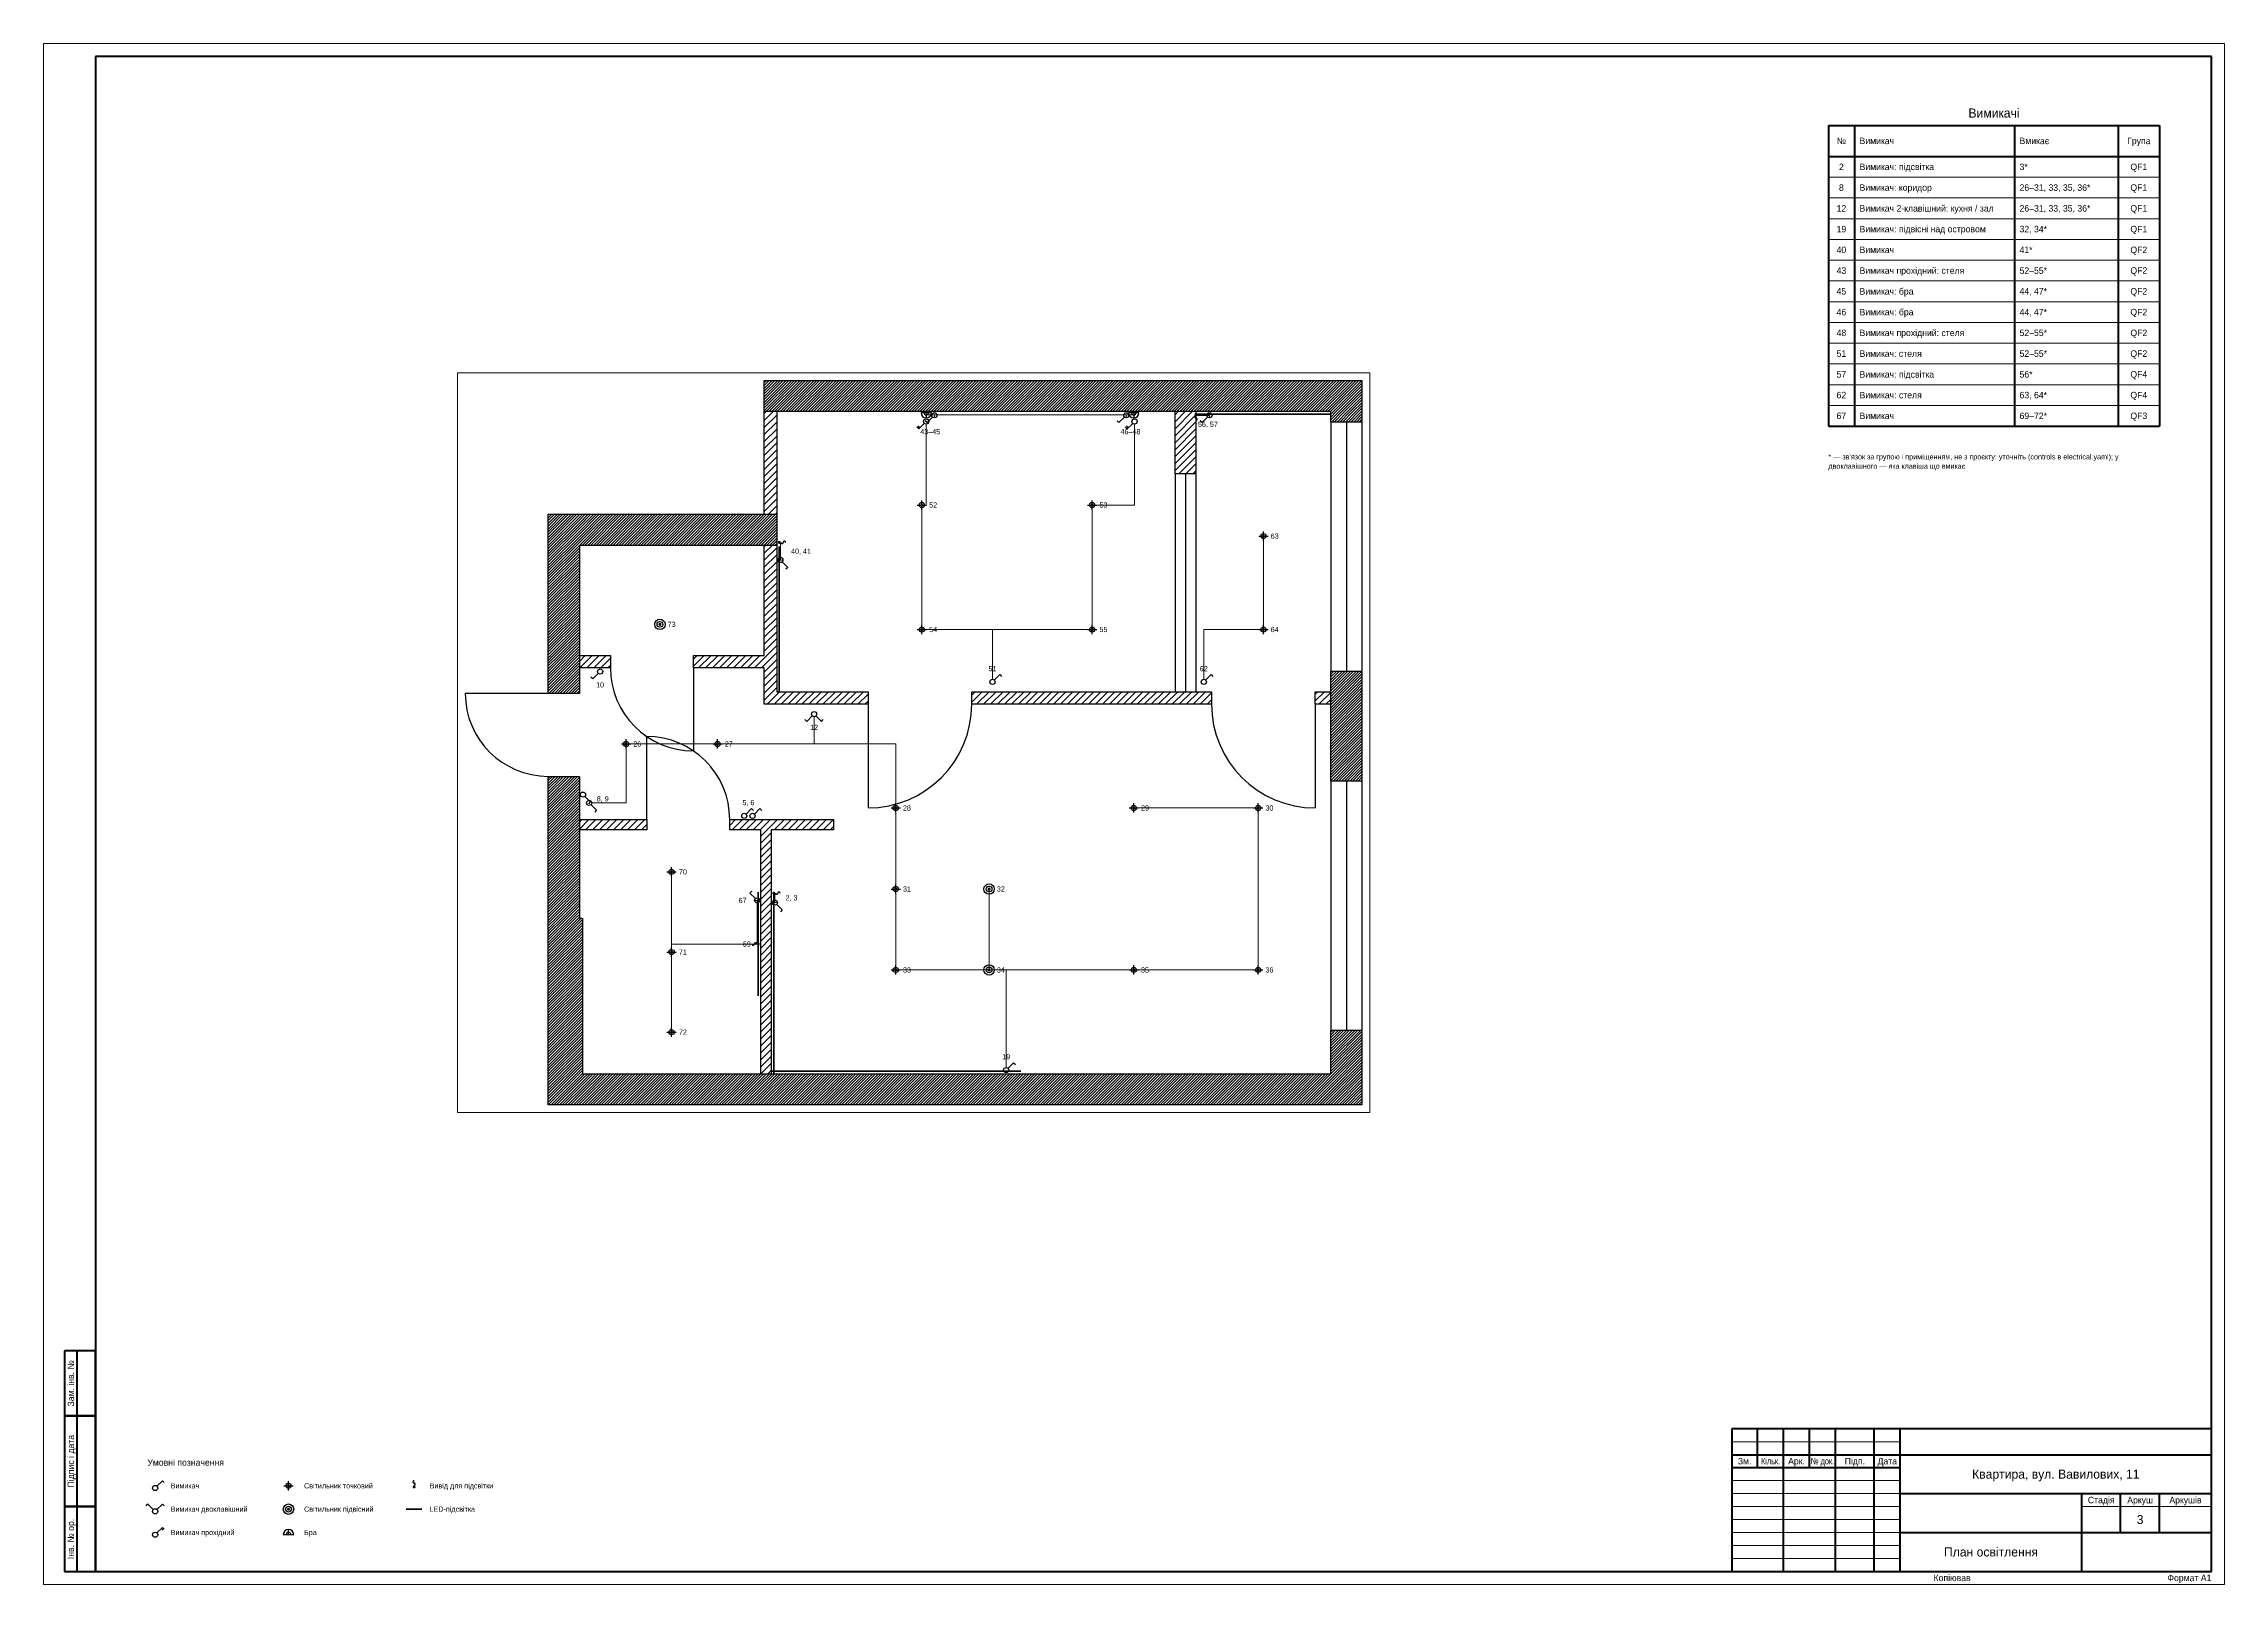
# Paper-space layout '03 Освітлення' of a CAD drawing. Header units: millimetres. Extents: x 0 to 841, y 0 to 594.
# The model-space entities are those that its viewports show. They can reach past a viewport. Long polylines and large blocks are cut down to what shows.
import ezdxf
from ezdxf.enums import TextEntityAlignment as Align

# ---------------------------------------------------------------- set-up
doc = ezdxf.new("R2010")
doc.units = ezdxf.units.MM
doc.linetypes.add('E_CABLE_DASH', pattern=[225, 150, -75])
doc.linetypes.add('E_LED_DASH', pattern=[75, 50, -25])
for name, color, linetype in [('A-DOOR', 3, 'Continuous'), ('A-SHEET', 7, 'Continuous'), ('A-TEXT', 7, 'Continuous'), ('A-WALL', 7, 'Continuous'), ('A-WIND', 4, 'Continuous'), ('E-LED', 221, 'E_LED_DASH'), ('E-LIGHT', 6, 'Continuous'), ('E-LINK', 5, 'E_CABLE_DASH'), ('E-SWITCH', 5, 'Continuous'), ('E-TEXT', 7, 'Continuous'), ('L-TEXT', 7, 'Continuous')]:
    doc.layers.add(name, color=color, linetype=linetype)
doc.layers.add('A-VPORT', color=8, linetype='Continuous', plot=False)
doc.styles.add('PLEX_LIGHT', font='IBMPlexSans-Light.ttf')

# ---------------------------------------------------------------- blocks, each defined once
blk = doc.blocks.new('STAMP_F3')
at = {"lineweight": 50}
for p, q in [((185, 55), (0, 55)), ((0, 55), (0, 0)), ((10, 40), (10, 55)), ((20, 40), (20, 55)), ((30, 40), (30, 55)), ((40, 40), (40, 55)), ((55, 40), (55, 55)), ((65, 0), (65, 55)), ((185, 0), (185, 55)), ((0, 45), (65, 45)), ((65, 45), (185, 45)), ((0, 40), (65, 40)), ((20, 0), (20, 40)), ((40, 0), (40, 40)), ((55, 0), (55, 40)), ((65, 30), (185, 30)), ((135, 0), (135, 30)), ((150, 15), (150, 30)), ((165, 15), (165, 30)), ((65, 15), (185, 15)), ((0, 0), (185, 0))]:
    blk.add_line(p, q, dxfattribs=at)
at = {"lineweight": 18}
for p, q in [((0, 50), (65, 50)), ((0, 35), (65, 35)), ((0, 30), (65, 30)), ((0, 25), (65, 25)), ((0, 20), (65, 20)), ((135, 25), (185, 25)), ((0, 15), (65, 15)), ((0, 10), (65, 10)), ((0, 5), (65, 5))]:
    blk.add_line(p, q, dxfattribs=at)
at = {"style": 'PLEX_LIGHT'}
for s, p in [('Зм.', (5, 42.5)), ('Арк.', (25, 42.5)), ('Підп.', (47.5, 42.5)), ('Дата', (60, 42.5)), ('Стадія', (142.5, 27.5)), ('Аркуш', (157.5, 27.5)), ('Аркушів', (175, 27.5))]:
    blk.add_text(s, height=2.5, dxfattribs=at).set_placement(p, align=Align.MIDDLE_CENTER)
for s, width, p in [('Кільк.', 0.81045, (15, 42.5)), ('№ док.', 0.701948, (35, 42.5))]:
    blk.add_text(s, height=2.5, dxfattribs=dict(at, width=width)).set_placement(p, align=Align.MIDDLE_CENTER)
for tag, height, p in [('CODE', 5, (125, 50)), ('DATE1', 2.5, (60, 37.5)), ('DATE2', 2.5, (60, 32.5)), ('OBJECT_2', 3.5, (125, 31.9)), ('OBJECT', 3.5, (125, 37.5)), ('DATE3', 2.5, (60, 27.5)), ('DATE4', 2.5, (60, 22.5)), ('DATE5', 2.5, (60, 17.5)), ('BUILDING_2', 3.5, (100, 16.9)), ('BUILDING', 3.5, (100, 22.5)), ('STAGE', 3.5, (142.5, 20)), ('SHEET', 3.5, (157.5, 20)), ('SHEETS', 3.5, (175, 20)), ('DATE6', 2.5, (60, 12.5)), ('DATE7', 2.5, (60, 7.5)), ('IMAGE', 3.5, (100, 7.5)), ('ORG', 2.5, (160, 7.5)), ('DATE8', 2.5, (60, 2.5)), ('IMAGE_2', 3.5, (100, 1.9)), ('ORG_2', 2.5, (160, 3.5))]:
    blk.add_attdef(tag, text='', height=height, dxfattribs=at).set_placement(p, align=Align.MIDDLE_CENTER)
for tag, p in [('ROLE1', (1, 37.5)), ('ROLE2', (1, 32.5)), ('NAME1', (21, 37.5)), ('NAME2', (21, 32.5)), ('ROLE3', (1, 27.5)), ('NAME3', (21, 27.5)), ('ROLE4', (1, 22.5)), ('ROLE5', (1, 17.5)), ('NAME4', (21, 22.5)), ('NAME5', (21, 17.5)), ('ROLE6', (1, 12.5)), ('ROLE7', (1, 7.5)), ('NAME6', (21, 12.5)), ('NAME7', (21, 7.5)), ('ROLE8', (1, 2.5)), ('NAME8', (21, 2.5))]:
    blk.add_attdef(tag, text='', height=2.5, dxfattribs=at).set_placement(p, align=Align.MIDDLE_LEFT)
blk = doc.blocks.new('E_SWITCH')
at = {"color": 0}
for p, q in [((0.71, 2.11), (2.83, 4.23)), ((2.83, 4.23), (3.54, 3.52))]:
    blk.add_line(p, q, dxfattribs=at)
blk.add_circle((0, 1.4), 1, dxfattribs=at)
at = {"style": 'PLEX_LIGHT', "flags": 1}
for tag in ['GROUP', 'H', 'ID']:
    blk.add_attdef(tag, (0, 0), '', height=2, dxfattribs=at)
blk = doc.blocks.new('E_SWITCH2')
at = {"color": 0}
for p, q in [((-2.83, 4.23), (-3.54, 3.52)), ((-0.71, 2.11), (-2.83, 4.23)), ((0.71, 2.11), (2.83, 4.23)), ((2.83, 4.23), (3.54, 3.52))]:
    blk.add_line(p, q, dxfattribs=at)
blk.add_circle((0, 1.4), 1, dxfattribs=at)
at = {"style": 'PLEX_LIGHT', "flags": 1}
for tag in ['GROUP', 'H', 'ID']:
    blk.add_attdef(tag, (0, 0), '', height=2, dxfattribs=at)
blk = doc.blocks.new('E_PASS_SWITCH')
at = {"color": 0}
for p, q in [((0.71, 2.11), (2.83, 4.23)), ((2.4, 3.8), (3.11, 3.1)), ((2.83, 4.23), (3.54, 3.52))]:
    blk.add_line(p, q, dxfattribs=at)
blk.add_circle((0, 1.4), 1, dxfattribs=at)
at = {"style": 'PLEX_LIGHT', "flags": 1}
for tag in ['GROUP', 'H', 'ID']:
    blk.add_attdef(tag, (0, 0), '', height=2, dxfattribs=at)
blk = doc.blocks.new('E_DOWNLIGHT')
h = blk.add_hatch(color=0)
h.dxf.hatch_style = 1
edge = h.paths.add_edge_path()
edge.add_arc((0, 0), 0.6, 0, 360)
at = {"color": 0}
for p, q in [((-1.8, 0), (1.8, 0)), ((0, -1.8), (0, 1.8))]:
    blk.add_line(p, q, dxfattribs=at)
blk.add_circle((0, 0), 1, dxfattribs=at)
at = {"style": 'PLEX_LIGHT', "flags": 1}
for tag in ['GROUP', 'H', 'ID']:
    blk.add_attdef(tag, (0, 0), '', height=2, dxfattribs=at)
blk = doc.blocks.new('E_PENDANT')
h = blk.add_hatch(color=0)
h.dxf.hatch_style = 1
edge = h.paths.add_edge_path()
edge.add_arc((0, 0), 0.6, 0, 360)
at = {"color": 0}
for radius in [2, 1.1]:
    blk.add_circle((0, 0), radius, dxfattribs=at)
at = {"style": 'PLEX_LIGHT', "flags": 1}
for tag in ['GROUP', 'H', 'ID']:
    blk.add_attdef(tag, (0, 0), '', height=2, dxfattribs=at)
blk = doc.blocks.new('E_SCONCE')
at = {"color": 0}
for p, q in [((-2, 0.4), (2, 0.4)), ((0, 0.4), (0, 2.4))]:
    blk.add_line(p, q, dxfattribs=at)
for radius in [2, 0.9]:
    blk.add_arc((0, 0.4), radius, 0, 180, dxfattribs=at)
at = {"style": 'PLEX_LIGHT', "flags": 1}
for tag in ['GROUP', 'H', 'ID']:
    blk.add_attdef(tag, (0, 0), '', height=2, dxfattribs=at)
blk = doc.blocks.new('E_LED_OUTPUT')
h = blk.add_hatch(color=0)
h.dxf.hatch_style = 1
edge = h.paths.add_edge_path()
edge.add_arc((0, 1), 0.6, 0, 360)
at = {"color": 0}
for centre, start, end in [((0, 2.95), 90, 270), ((0, 2.05), 270, 90)]:
    blk.add_arc(centre, 0.45, start, end, dxfattribs=at)
at = {"style": 'PLEX_LIGHT', "flags": 1}
for tag in ['GROUP', 'H', 'ID']:
    blk.add_attdef(tag, (0, 0), '', height=2, dxfattribs=at)

msp = doc.modelspace()

# ---------------------------------------------------------------- hatches: boundary and pattern name
at = {"layer": 'A-WALL'}
h = msp.add_hatch(dxfattribs=at)
h.set_pattern_fill('ANSI31', scale=6)
h.paths.add_polyline_path([(5945, 6381), (5745, 6381), (1903, 6381), (1783, 6381), (1783, 6681), (5745, 6681), (5945, 6681)])
h = msp.add_hatch(dxfattribs=at)
h.set_pattern_fill('ANSI31', scale=6)
h.paths.add_polyline_path([(7545, 6681), (7545, 6381), (7245, 6381), (5945, 6381), (5945, 6681), (7245, 6681)])
h = msp.add_hatch(dxfattribs=at)
h.set_pattern_fill('ANSI31', scale=15)
h.paths.add_polyline_path([(1903, 6381), (1903, 5392), (1783, 5392), (1783, 6381)])
h = msp.add_hatch(dxfattribs=at)
h.set_pattern_fill('ANSI31', scale=15)
h.paths.add_polyline_path([(5745, 5781), (5745, 6381), (5945, 6381), (5945, 5781)])
h = msp.add_hatch(dxfattribs=at)
h.set_pattern_fill('ANSI31', scale=6)
h.paths.add_polyline_path([(7245, 6381), (7545, 6381), (7545, 6281), (7245, 6281)])
h = msp.add_hatch(dxfattribs=at)
h.set_pattern_fill('ANSI31', scale=6)
h.paths.add_polyline_path([(-300, 5392), (0, 5392), (0, 5092), (0, 4031), (-300, 4031), (-300, 5092)])
h = msp.add_hatch(dxfattribs=at)
h.set_pattern_fill('ANSI31', scale=6)
h.paths.add_polyline_path([(1903, 5092), (1783, 5092), (0, 5092), (0, 5392), (1783, 5392), (1903, 5392)])
h = msp.add_hatch(dxfattribs=at)
h.set_pattern_fill('ANSI31', scale=15)
h.paths.add_polyline_path([(1783, 5092), (1903, 5092), (1903, 4031), (1783, 4031)])
h = msp.add_hatch(dxfattribs=at)
h.set_pattern_fill('ANSI31', scale=6)
h.paths.add_polyline_path([(0, 4031), (0, 3911), (0, 3666), (-300, 3666), (-300, 3911), (-300, 4031)])
h = msp.add_hatch(dxfattribs=at)
h.set_pattern_fill('ANSI31', scale=15)
h.paths.add_polyline_path([(300, 3911), (0, 3911), (0, 4031), (300, 4031)])
h = msp.add_hatch(dxfattribs=at)
h.set_pattern_fill('ANSI31', scale=15)
h.paths.add_polyline_path([(1903, 3911), (1783, 3911), (1100, 3911), (1100, 4031), (1783, 4031), (1903, 4031)])
h = msp.add_hatch(dxfattribs=at)
h.set_pattern_fill('ANSI31', scale=15)
h.paths.add_polyline_path([(1903, 3561), (1783, 3561), (1783, 3911), (1903, 3911), (1903, 3681)])
h = msp.add_hatch(dxfattribs=at)
h.set_pattern_fill('ANSI31', scale=6)
h.paths.add_polyline_path([(7245, 3881), (7545, 3881), (7545, 3681), (7245, 3681)])
h = msp.add_hatch(dxfattribs=at)
h.set_pattern_fill('ANSI31', scale=15)
h.paths.add_polyline_path([(2783, 3561), (1903, 3561), (1903, 3681), (2783, 3681)])
h = msp.add_hatch(dxfattribs=at)
h.set_pattern_fill('ANSI31', scale=15)
h.paths.add_polyline_path([(6095, 3681), (6095, 3561), (5945, 3561), (5745, 3561), (3783, 3561), (3783, 3681), (5745, 3681), (5945, 3681)])
h = msp.add_hatch(dxfattribs=at)
h.set_pattern_fill('ANSI31', scale=15)
h.paths.add_polyline_path([(7095, 3681), (7245, 3681), (7245, 3561), (7095, 3561)])
h = msp.add_hatch(dxfattribs=at)
h.set_pattern_fill('ANSI31', scale=6)
h.paths.add_polyline_path([(7245, 2821), (7245, 3561), (7245, 3681), (7545, 3681), (7545, 3561), (7545, 2821)])
h = msp.add_hatch(dxfattribs=at)
h.set_pattern_fill('ANSI31', scale=6)
h.paths.add_polyline_path([(0, 2866), (0, 2450), (0, 2350), (-300, 2350), (-300, 2450), (-300, 2866)])
h = msp.add_hatch(dxfattribs=at)
h.set_pattern_fill('ANSI31', scale=6)
h.paths.add_polyline_path([(0, 1500), (-300, 1500), (-300, 2350), (0, 2350)])
h = msp.add_hatch(dxfattribs=at)
h.set_pattern_fill('ANSI31', scale=15)
h.paths.add_polyline_path([(650, 2350), (0, 2350), (0, 2450), (650, 2450)])
h = msp.add_hatch(dxfattribs=at)
h.set_pattern_fill('ANSI31', scale=15)
h.paths.add_polyline_path([(1450, 2350), (1450, 2450), (1750, 2450), (1750, 2350)])
h = msp.add_hatch(dxfattribs=at)
h.set_pattern_fill('ANSI31', scale=15)
h.paths.add_polyline_path([(1750, 2450), (1850, 2450), (1850, 2350), (1850, 0), (1750, 0), (1750, 2350)])
h = msp.add_hatch(dxfattribs=at)
h.set_pattern_fill('ANSI31', scale=15)
h.paths.add_polyline_path([(2450, 2450), (2450, 2350), (2350, 2350), (1850, 2350), (1850, 2450), (2350, 2450)])
h = msp.add_hatch(dxfattribs=at)
h.set_pattern_fill('ANSI31', scale=6)
h.paths.add_polyline_path([(0, 1500), (30, 1500), (30, 1170), (30, 0), (30, -300), (-300, -300), (-300, 0), (-300, 1170), (-300, 1500)])
h = msp.add_hatch(dxfattribs=at)
h.set_pattern_fill('ANSI31', scale=6)
h.paths.add_polyline_path([(7245, 0), (7245, 421), (7545, 421), (7545, 0), (7545, -300), (7245, -300)])
h = msp.add_hatch(dxfattribs=at)
h.set_pattern_fill('ANSI31', scale=6)
h.paths.add_polyline_path([(1750, 0), (1750, -300), (30, -300), (30, 0)])
h = msp.add_hatch(dxfattribs=at)
h.set_pattern_fill('ANSI31', scale=6)
h.paths.add_polyline_path([(1750, 0), (1850, 0), (7245, 0), (7245, -300), (1850, -300), (1750, -300)])

# ---------------------------------------------------------------- linework, layer by layer
at = {"layer": 'A-DOOR'}
for p, q in [((1100, 3911), (1100, 3111)), ((-300, 3666), (-1100, 3666)), ((2783, 3561), (2783, 2561)), ((7095, 3561), (7095, 2561)), ((650, 2450), (650, 3250))]:
    msp.add_line(p, q, dxfattribs=at)
for centre, radius, start, end in [((1100, 3911), 800, 180, -90), ((-300, 3666), 800, 180, -90), ((2783, 3561), 1000, -90, 0), ((7095, 3561), 1000, 180, -90), ((650, 2450), 800, 0, 90)]:
    msp.add_arc(centre, radius, start, end, dxfattribs=at)
at = {"layer": 'A-WALL'}
for p, q in [((1783, 6381), (1783, 6681)), ((1783, 6681), (5945, 6681)), ((5945, 6681), (7545, 6681)), ((7545, 6681), (7545, 6381)), ((1783, 5392), (1783, 6381)), ((5945, 6381), (1783, 6381)), ((1903, 6381), (1903, 5392)), ((5745, 5781), (5745, 6381)), ((7245, 6381), (5945, 6381)), ((5945, 6381), (5945, 5781)), ((7245, 6281), (7245, 6381)), ((7545, 6381), (7545, 6281)), ((7545, 6281), (7245, 6281)), ((5945, 5781), (5745, 5781)), ((-300, 4031), (-300, 5392)), ((-300, 5392), (0, 5392)), ((0, 5392), (1903, 5392)), ((1903, 5392), (1903, 5092)), ((1903, 5092), (0, 5092)), ((0, 5092), (0, 4031)), ((1783, 4031), (1783, 5092)), ((1903, 5092), (1903, 4031)), ((-300, 3666), (-300, 4031)), ((0, 4031), (0, 3666)), ((0, 4031), (300, 4031)), ((300, 4031), (300, 3911)), ((1100, 3911), (1100, 4031)), ((1100, 4031), (1783, 4031)), ((1903, 4031), (1903, 3911)), ((300, 3911), (0, 3911)), ((1783, 3911), (1100, 3911)), ((1783, 3561), (1783, 3911)), ((1903, 3911), (1903, 3681)), ((7245, 3681), (7245, 3881)), ((7245, 3881), (7545, 3881)), ((7545, 3881), (7545, 3681)), ((0, 3666), (-300, 3666)), ((1903, 3681), (2783, 3681)), ((2783, 3681), (2783, 3561)), ((3783, 3561), (3783, 3681)), ((3783, 3681), (6095, 3681)), ((6095, 3681), (6095, 3561)), ((7095, 3561), (7095, 3681)), ((7095, 3681), (7245, 3681)), ((7245, 2821), (7245, 3681)), ((7545, 3681), (7545, 2821)), ((2783, 3561), (1783, 3561)), ((6095, 3561), (3783, 3561)), ((7245, 3561), (7095, 3561)), ((-300, 2350), (-300, 2866)), ((-300, 2866), (0, 2866)), ((0, 2866), (0, 2350)), ((7545, 2821), (7245, 2821)), ((-300, 1500), (-300, 2350)), ((0, 2450), (650, 2450)), ((650, 2350), (0, 2350)), ((0, 2350), (0, 1500)), ((650, 2450), (650, 2350)), ((1450, 2350), (1450, 2450)), ((1450, 2450), (1750, 2450)), ((1750, 2350), (1450, 2350)), ((1750, 2450), (1850, 2450)), ((1750, 0), (1750, 2350)), ((1850, 2450), (2450, 2450)), ((1850, 2350), (1850, 0)), ((2450, 2350), (1850, 2350)), ((2450, 2450), (2450, 2350)), ((-300, -300), (-300, 1500)), ((0, 1500), (30, 1500)), ((30, 1500), (30, 0)), ((7245, 0), (7245, 421)), ((7245, 421), (7545, 421)), ((7545, 421), (7545, -300)), ((30, 0), (1750, 0)), ((1750, 0), (7245, 0)), ((30, -300), (-300, -300)), ((1750, -300), (30, -300)), ((7245, -300), (1750, -300)), ((7545, -300), (7245, -300))]:
    msp.add_line(p, q, dxfattribs=at)
at = {"layer": 'A-WIND'}
for p, q in [((7245, 6281), (7245, 3881)), ((7395, 6281), (7395, 3881)), ((7545, 6281), (7545, 3881)), ((5745, 5781), (5745, 3681)), ((5845, 5781), (5845, 3681)), ((5945, 5781), (5945, 3681)), ((7245, 2821), (7245, 421)), ((7395, 2821), (7395, 421)), ((7545, 2821), (7545, 421))]:
    msp.add_line(p, q, dxfattribs=at)
at = {"layer": 'E-LED', "lineweight": 35}
for p, q in [((5945, 6356), (7245, 6356)), ((1928, 3681), (1928, 5081)), ((1725, 1750), (1725, 750)), ((1875, 0), (1875, 1740)), ((4255, 25), (1850, 25))]:
    msp.add_line(p, q, dxfattribs=at)
at = {"layer": 'E-LINK', "lineweight": 18}
for points in [[(3345, 6351), (5345, 6351)], [(3423, 6324.5), (3423, 6351), (3345, 6351)], [(5273, 6324.5), (5273, 6351), (5345, 6351)], [(6075, 6324.5), (6075, 6344.8), (5945, 6344.8)], [(3343, 6264.5), (3343, 5481), (3303, 5481)], [(5353, 6264.5), (5353, 5481), (4945, 5481)], [(3303, 5481), (3303, 4281), (4945, 4281), (4945, 5481)], [(1959.5, 4951), (1939.2, 4951), (1939.2, 5121)], [(6595, 4281), (6595, 5181)], [(3983, 3797.5), (3983, 4281), (3303, 4281)], [(6020, 3797.5), (6020, 4281), (6595, 4281)], [(2263, 3444.5), (2263, 3178), (1333, 3178)], [(116.5, 2610), (450, 2610), (450, 3178)], [(1333, 3178), (450, 3178), (3050, 3178), (3050, 2561), (3050, 1780), (3050, 1000), (5345, 1000), (6545, 1000), (6545, 2561), (5345, 2561)], [(1713.8, 1250), (890, 1250), (890, 1172), (890, 400), (890, 1945)], [(1906.5, 1650), (1886.2, 1650), (1886.2, 1740)], [(3950, 1000), (3950, 1780)], [(1693.5, 1670), (1713.8, 1670), (1713.8, 1250)], [(4115, 56.5), (4115, 1000), (3950, 1000)]]:
    msp.add_lwpolyline(points, dxfattribs=at)

# ---------------------------------------------------------------- block references
at = {"layer": 'E-LED', "xscale": 25, "yscale": 25}
for p, rotation in [((5945, 6381), -180), ((1903, 5121), -90), ((1850, 1740), -90), ((1750, 1250), -270)]:
    msp.add_blockref('E_LED_OUTPUT', p, dxfattribs=dict(at, rotation=rotation))
at = {"layer": 'E-LIGHT', "xscale": 25, "yscale": 25, "rotation": -180}
for p in [(3345, 6381), (5345, 6381)]:
    msp.add_blockref('E_SCONCE', p, dxfattribs=at)
at = {"layer": 'E-LIGHT', "xscale": 25, "yscale": 25}
for name, p in [('E_DOWNLIGHT', (3303, 5481)), ('E_DOWNLIGHT', (4945, 5481)), ('E_DOWNLIGHT', (6595, 5181)), ('E_PENDANT', (777, 4331)), ('E_DOWNLIGHT', (3303, 4281)), ('E_DOWNLIGHT', (4945, 4281)), ('E_DOWNLIGHT', (6595, 4281)), ('E_DOWNLIGHT', (450, 3178)), ('E_DOWNLIGHT', (1333, 3178)), ('E_DOWNLIGHT', (3050, 2561)), ('E_DOWNLIGHT', (5345, 2561)), ('E_DOWNLIGHT', (6545, 2561)), ('E_DOWNLIGHT', (890, 1945)), ('E_DOWNLIGHT', (3050, 1780)), ('E_PENDANT', (3950, 1780)), ('E_DOWNLIGHT', (890, 1172)), ('E_DOWNLIGHT', (3050, 1000)), ('E_PENDANT', (3950, 1000)), ('E_DOWNLIGHT', (5345, 1000)), ('E_DOWNLIGHT', (6545, 1000)), ('E_DOWNLIGHT', (890, 400))]:
    msp.add_blockref(name, p, dxfattribs=at)
at = {"layer": 'E-SWITCH', "xscale": 25, "yscale": 25}
for name, p, rotation in [('E_PASS_SWITCH', (3343, 6321), -180), ('E_SWITCH', (3423, 6381), -180), ('E_SWITCH', (5273, 6381), -180), ('E_PASS_SWITCH', (5353, 6321), -180), ('E_SWITCH', (6075, 6381), -180), ('E_SWITCH', (1903, 4951), -90), ('E_SWITCH', (200, 3911), -180), ('E_SWITCH2', (2263, 3501), -180), ('E_SWITCH', (0, 2690), -90), ('E_SWITCH', (60, 2610), -90), ('E_SWITCH', (1750, 1670), -270), ('E_SWITCH', (1850, 1650), -90)]:
    msp.add_blockref(name, p, dxfattribs=dict(at, rotation=rotation))
for p in [(3983, 3741), (6020, 3741), (1590, 2450), (1670, 2450), (4115, 0)]:
    msp.add_blockref('E_SWITCH', p, dxfattribs=at)

# ---------------------------------------------------------------- texts
at = {"layer": 'L-TEXT', "style": 'PLEX_LIGHT'}
for s, p in [('43–45', (3383, 6188)), ('46–48', (5313, 6188)), ('56, 57', (6060, 6258.5)), ('51', (3983, 3904)), ('62', (6020, 3904)), ('10', (200, 3748)), ('12', (2263, 3338)), ('5, 6', (1630, 2613)), ('19', (4115, 163))]:
    msp.add_text(s, height=50, dxfattribs=at).set_placement(p, align=Align.MIDDLE_CENTER)
for s, p in [('52', (3373, 5481)), ('53', (5015, 5481)), ('40, 41', (2041, 5036)), ('63', (6665, 5181)), ('73', (852, 4331)), ('54', (3373, 4281)), ('55', (5015, 4281)), ('64', (6665, 4281)), ('26', (520, 3178)), ('27', (1403, 3178)), ('8, 9', (168, 2650)), ('28', (3120, 2561)), ('29', (5415, 2561)), ('30', (6615, 2561)), ('70', (960, 1945)), ('2, 3', (1988, 1695)), ('31', (3120, 1780)), ('32', (4025, 1780)), ('71', (960, 1172)), ('33', (3120, 1000)), ('34', (4025, 1000)), ('35', (5415, 1000)), ('36', (6615, 1000)), ('72', (960, 400))]:
    msp.add_text(s, height=50, dxfattribs=at).set_placement(p, align=Align.MIDDLE_LEFT)
for s, p in [('67', (1612, 1670)), ('69', (1652.5, 1250))]:
    msp.add_text(s, height=50, dxfattribs=at).set_placement(p, align=Align.MIDDLE_RIGHT)

psp = doc.layouts.new('03 Освітлення')

# ---------------------------------------------------------------- linework, layer by layer
at = {"layer": 'A-SHEET', "lineweight": 18}
for p, q in [((841, 594), (0, 594)), ((0, 594), (0, 0)), ((841, 0), (841, 594)), ((688.3, 542.5), (816, 542.5)), ((688.3, 534.5), (816, 534.5)), ((688.3, 526.5), (816, 526.5)), ((688.3, 518.5), (816, 518.5)), ((688.3, 510.5), (816, 510.5)), ((688.3, 502.5), (816, 502.5)), ((688.3, 494.5), (816, 494.5)), ((688.3, 486.5), (816, 486.5)), ((688.3, 478.5), (816, 478.5)), ((688.3, 470.5), (816, 470.5)), ((688.3, 462.5), (816, 462.5)), ((688.3, 454.5), (816, 454.5)), ((0, 0), (841, 0))]:
    psp.add_line(p, q, dxfattribs=at)
at = {"layer": 'A-SHEET', "lineweight": 50}
for p, q in [((836, 589), (20, 589)), ((20, 589), (20, 5)), ((836, 5), (836, 589)), ((688.3, 562.5), (816, 562.5)), ((688.3, 562.5), (688.3, 446.5)), ((698.3, 562.5), (698.3, 446.5)), ((760, 562.5), (760, 446.5)), ((800, 562.5), (800, 446.5)), ((816, 562.5), (816, 446.5)), ((688.3, 550.5), (816, 550.5)), ((688.3, 446.5), (816, 446.5)), ((20, 90), (8, 90)), ((8, 90), (8, 65)), ((13, 65), (13, 90)), ((20, 65), (20, 90)), ((20, 65), (8, 65)), ((8, 65), (8, 30)), ((8, 65), (20, 65)), ((13, 30), (13, 65)), ((20, 30), (20, 65)), ((20, 30), (8, 30)), ((8, 30), (8, 5)), ((8, 30), (20, 30)), ((13, 5), (13, 30)), ((20, 5), (20, 30)), ((8, 5), (20, 5)), ((20, 5), (836, 5))]:
    psp.add_line(p, q, dxfattribs=at)
at = {"layer": 'E-LED', "lineweight": 35}
psp.add_line((139.87, 29), (145.87, 29), dxfattribs=at)

# ---------------------------------------------------------------- block references
at = {"layer": 'A-SHEET'}
psp.add_blockref('STAMP_F3', (651, 5), dxfattribs=at).add_auto_attribs({'OBJECT': 'Квартира, вул. Вавилових, 11', 'IMAGE': 'План освітлення', 'SHEET': '3'})
at = {"layer": 'E-LED'}
psp.add_blockref('E_LED_OUTPUT', (142.87, 36.55), dxfattribs=at)
at = {"layer": 'E-LIGHT'}
for name, p in [('E_DOWNLIGHT', (94.44, 38)), ('E_PENDANT', (94.44, 29)), ('E_SCONCE', (94.44, 18.8))]:
    psp.add_blockref(name, p, dxfattribs=at)
at = {"layer": 'E-SWITCH'}
for name, p in [('E_SWITCH', (43, 35.74)), ('E_SWITCH2', (43, 26.74)), ('E_PASS_SWITCH', (43, 17.74))]:
    psp.add_blockref(name, p, dxfattribs=at)

# ---------------------------------------------------------------- texts
at = {"layer": 'A-SHEET', "style": 'PLEX_LIGHT'}
for s, p in [('Зам. інв. №', (10.5, 77.5)), ('Підпис і дата', (10.5, 47.5)), ('Інв. № ор.', (10.5, 17.5))]:
    psp.add_text(s, height=2.5, rotation=90, dxfattribs=at).set_placement(p, align=Align.MIDDLE_CENTER)
psp.add_text('Копіював', height=2.5, dxfattribs=at).set_placement((736, 2.5), align=Align.MIDDLE_CENTER)
psp.add_text('Формат A1', height=2.5, dxfattribs=at).set_placement((836, 2.5), align=Align.MIDDLE_RIGHT)
at = {"layer": 'A-TEXT', "style": 'PLEX_LIGHT'}
for s, height, p in [('Вимикачі', 3.5, (752.15, 567.25)), ('№', 2.5, (693.3, 556.5)), ('Група', 2.5, (808, 556.5)), ('2', 2.5, (693.3, 546.5)), ('QF1', 2.5, (808, 546.5)), ('8', 2.5, (693.3, 538.5)), ('QF1', 2.5, (808, 538.5)), ('12', 2.5, (693.3, 530.5)), ('QF1', 2.5, (808, 530.5)), ('19', 2.5, (693.3, 522.5)), ('QF1', 2.5, (808, 522.5)), ('40', 2.5, (693.3, 514.5)), ('QF2', 2.5, (808, 514.5)), ('43', 2.5, (693.3, 506.5)), ('QF2', 2.5, (808, 506.5)), ('45', 2.5, (693.3, 498.5)), ('QF2', 2.5, (808, 498.5)), ('46', 2.5, (693.3, 490.5)), ('QF2', 2.5, (808, 490.5)), ('48', 2.5, (693.3, 482.5)), ('QF2', 2.5, (808, 482.5)), ('51', 2.5, (693.3, 474.5)), ('QF2', 2.5, (808, 474.5)), ('57', 2.5, (693.3, 466.5)), ('QF4', 2.5, (808, 466.5)), ('62', 2.5, (693.3, 458.5)), ('QF4', 2.5, (808, 458.5)), ('67', 2.5, (693.3, 450.5)), ('QF3', 2.5, (808, 450.5))]:
    psp.add_text(s, height=height, dxfattribs=at).set_placement(p, align=Align.MIDDLE_CENTER)
for s, height, p in [('Вимикач', 2.5, (700.3, 556.5)), ('Вмикає', 2.5, (762, 556.5)), ('Вимикач: підсвітка', 2.5, (700.3, 546.5)), ('3*', 2.5, (762, 546.5)), ('Вимикач: коридор', 2.5, (700.3, 538.5)), ('26–31, 33, 35, 36*', 2.5, (762, 538.5)), ('Вимикач 2-клавішний: кухня / зал', 2.5, (700.3, 530.5)), ('26–31, 33, 35, 36*', 2.5, (762, 530.5)), ('Вимикач: підвісні над островом', 2.5, (700.3, 522.5)), ('32, 34*', 2.5, (762, 522.5)), ('Вимикач', 2.5, (700.3, 514.5)), ('41*', 2.5, (762, 514.5)), ('Вимикач прохідний: стеля', 2.5, (700.3, 506.5)), ('52–55*', 2.5, (762, 506.5)), ('Вимикач: бра', 2.5, (700.3, 498.5)), ('44, 47*', 2.5, (762, 498.5)), ('Вимикач: бра', 2.5, (700.3, 490.5)), ('44, 47*', 2.5, (762, 490.5)), ('Вимикач прохідний: стеля', 2.5, (700.3, 482.5)), ('52–55*', 2.5, (762, 482.5)), ('Вимикач: стеля', 2.5, (700.3, 474.5)), ('52–55*', 2.5, (762, 474.5)), ('Вимикач: підсвітка', 2.5, (700.3, 466.5)), ('56*', 2.5, (762, 466.5)), ('Вимикач: стеля', 2.5, (700.3, 458.5)), ('63, 64*', 2.5, (762, 458.5)), ('Вимикач', 2.5, (700.3, 450.5)), ('69–72*', 2.5, (762, 450.5)), ('двоклавішного — яка клавіша що вмикає', 2, (688.3, 431.1)), ("* — зв'язок за групою і приміщенням, не з проєкту: уточніть (controls в electrical.yaml); у", 2, (688.3, 434.7))]:
    psp.add_text(s, height=height, dxfattribs=at).set_placement(p, align=Align.MIDDLE_LEFT)
at = {"layer": 'E-TEXT', "style": 'PLEX_LIGHT'}
for s, height, p in [('Умовні позначення', 2.5, (40, 47)), ('Вимикач', 2, (49, 38)), ('Світильник точковий', 2, (100.44, 38)), ('Вивід для підсвітки', 2, (148.87, 38)), ('Вимикач двоклавішний', 2, (49, 29)), ('Світильник підвісний', 2, (100.44, 29)), ('LED-підсвітка', 2, (148.87, 29)), ('Вимикач прохідний', 2, (49, 20)), ('Бра', 2, (100.44, 20))]:
    psp.add_text(s, height=height, dxfattribs=at).set_placement(p, align=Align.MIDDLE_LEFT)

# ---------------------------------------------------------------- viewports
at = {"layer": 'A-VPORT'}
vp = psp.add_viewport(center=(335.5, 324.5), size=(351.8, 285.24), view_center_point=(3222.5, 3190.5), view_height=7131, dxfattribs=at)
vp.frozen_layers = ['A-TEXT', 'E-TEXT']

doc.saveas('drawing.dxf')
